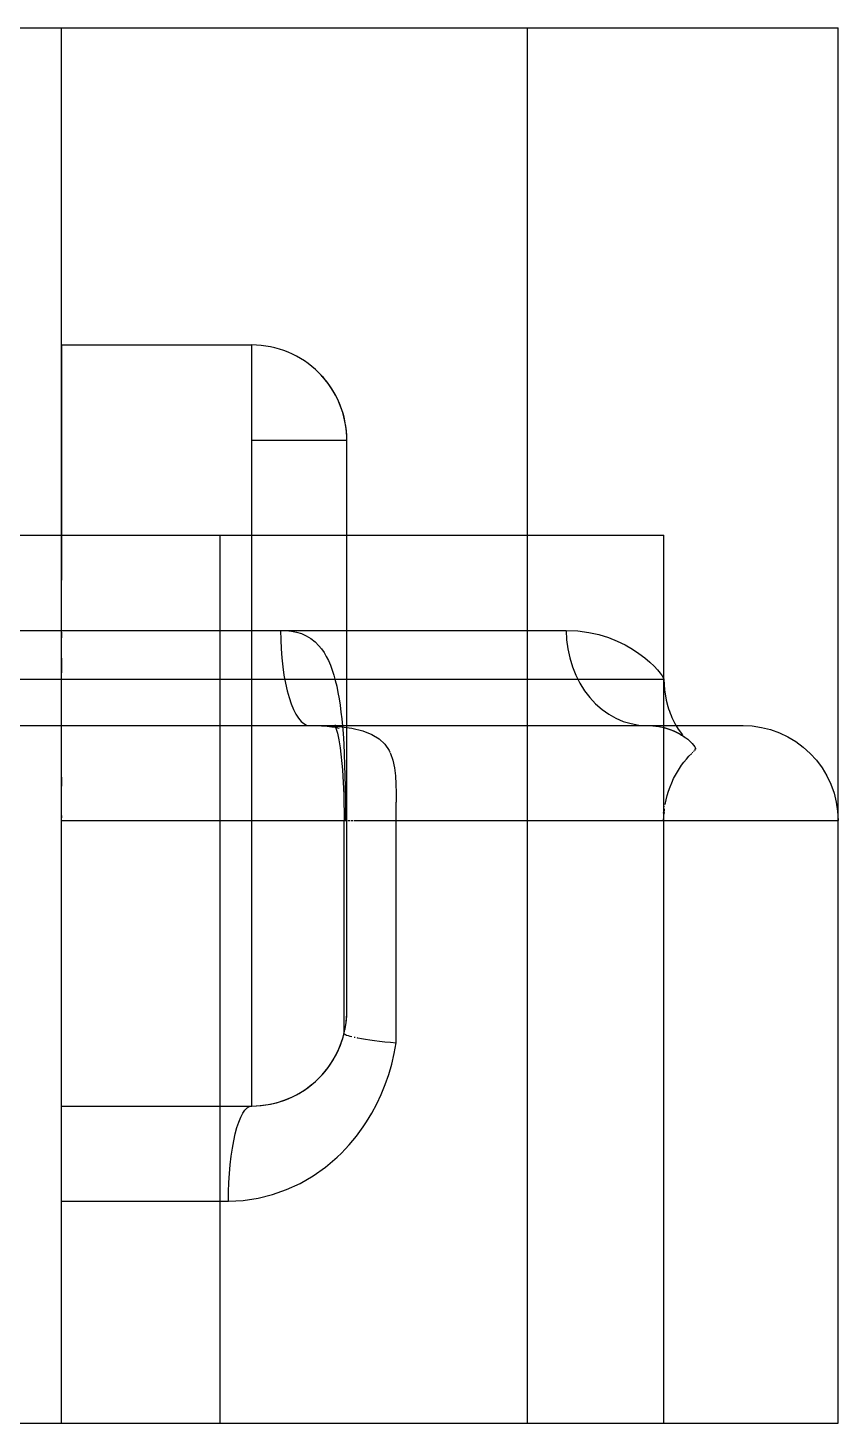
# Model space of a CAD drawing. Header units: millimetres. Extents: x 2 to 310, y 2 to 154.
# Drawn here: x 284.74 to 310.3, y 2 to 46 of the extents above; entities that cross this region are included whole.
import ezdxf

# ---------------------------------------------------------------- set-up
doc = ezdxf.new("R2010")
doc.units = ezdxf.units.MM
doc.layers.add('可见轮廓', color=7, linetype='Continuous')
doc.layers.add('隐藏线', color=5, linetype='Continuous')

msp = doc.modelspace()

# ---------------------------------------------------------------- linework, layer by layer
at = {"layer": '可见轮廓'}
for p, q in [((259.299, 46), (310.299, 46)), ((269.099, 46), (300.499, 46)), ((283.799, 46), (285.799, 46)), ((284.674, 46), (284.799, 46)), ((284.799, 46), (284.924, 46)), ((284.924, 46), (285.049, 46)), ((285.049, 46), (285.174, 46)), ((285.174, 46), (285.299, 46)), ((285.299, 46), (285.424, 46)), ((285.424, 46), (285.549, 46)), ((285.549, 46), (285.674, 46)), ((285.674, 46), (285.799, 46)), ((285.799, 36), (285.799, 46)), ((285.799, 46), (290.623, 46)), ((285.799, 2), (285.799, 46)), ((290.623, 46), (295.231, 46)), ((295.231, 46), (299.465, 46)), ((299.465, 46), (303.181, 46)), ((300.499, 2), (300.499, 46)), ((303.181, 46), (306.184, 46)), ((306.184, 46), (308.417, 46)), ((308.417, 46), (309.805, 46)), ((309.805, 46), (310.299, 46)), ((310.299, 46), (310.299, 46)), ((310.299, 2), (310.299, 46)), ((285.799, 36), (288.799, 36)), ((285.799, 36), (285.799, 35.755)), ((285.799, 33), (285.799, 36)), ((285.799, 12), (285.799, 36)), ((285.799, 35.755), (285.799, 35.069)), ((288.799, 36), (291.799, 36)), ((291.799, 35.755), (291.799, 36)), ((291.799, 35.069), (291.799, 35.755)), ((285.799, 35.069), (285.799, 33.966)), ((291.799, 33.966), (291.799, 35.069)), ((285.799, 33.966), (285.799, 32.485)), ((291.799, 32.485), (291.799, 33.966)), ((294.799, 32.966), (294.799, 32.985)), ((294.799, 32.94), (294.799, 32.966)), ((294.799, 32.865), (294.799, 32.906)), ((294.799, 32.817), (294.799, 32.865)), ((294.799, 32.762), (294.799, 32.817)), ((294.799, 32.289), (294.799, 32.762)), ((285.799, 32.485), (285.799, 30.659)), ((291.799, 30.659), (291.799, 32.485)), ((294.799, 31.589), (294.799, 32.289)), ((294.799, 30.681), (294.799, 31.589)), ((285.799, 30.659), (285.799, 28.585)), ((291.799, 28.585), (291.799, 30.659)), ((294.799, 29.589), (294.799, 30.681)), ((264.799, 30), (304.799, 30)), ((278.799, 30), (290.799, 30)), ((290.799, 2), (290.799, 30)), ((304.799, 2), (304.799, 30)), ((294.799, 28.331), (294.799, 29.589)), ((285.799, 26.339), (285.799, 28.585)), ((291.799, 26.339), (291.799, 28.585)), ((294.799, 26.956), (294.799, 28.331)), ((267.877, 27), (301.722, 27)), ((285.799, 24), (285.799, 27)), ((294.799, 25.499), (294.799, 26.956)), ((285.799, 24), (285.799, 26.339)), ((291.799, 24), (291.799, 26.339)), ((264.799, 25.456), (304.799, 25.456)), ((294.799, 24), (294.799, 25.499)), ((264.799, 24), (304.799, 24)), ((265.338, 24), (304.26, 24)), ((278.799, 24), (290.799, 24)), ((285.799, 23.356), (285.799, 24)), ((285.799, 24), (291.799, 24)), ((285.799, 2), (285.799, 24)), ((290.799, 2), (290.799, 24)), ((291.799, 21.661), (291.799, 24)), ((294.799, 22.501), (294.799, 24)), ((300.499, 2), (300.499, 24)), ((304.799, 2), (304.799, 24)), ((285.799, 22.713), (285.799, 23.356)), ((305.792, 23.228), (305.795, 23.282)), ((285.799, 22.075), (285.799, 22.713)), ((294.799, 21.044), (294.799, 22.501)), ((285.799, 21.441), (285.799, 22.075)), ((291.799, 19.415), (291.799, 21.661)), ((285.799, 20.816), (285.799, 21.441)), ((304.795, 21.231), (304.797, 21.288)), ((304.797, 21.288), (304.798, 21.346)), ((304.798, 21.346), (304.799, 21.404)), ((304.799, 21.115), (304.802, 21.144)), ((304.802, 21.144), (304.805, 21.173)), ((304.808, 21.202), (304.81, 21.231)), ((285.799, 2), (285.799, 21)), ((285.799, 20.199), (285.799, 20.816)), ((294.799, 19.669), (294.799, 21.044)), ((294.799, 21), (294.821, 21)), ((294.844, 21), (294.87, 21)), ((294.87, 21), (294.898, 21)), ((294.928, 21), (294.961, 21)), ((294.961, 21), (294.996, 21)), ((295.033, 21), (295.148, 21)), ((295.148, 21), (295.28, 21)), ((295.28, 21), (295.426, 21)), ((295.426, 21), (295.587, 21)), ((295.587, 21), (295.762, 21)), ((295.762, 21), (295.949, 21)), ((295.949, 21), (296.147, 21)), ((296.147, 21), (296.354, 21)), ((296.354, 17.494), (296.354, 21)), ((296.354, 21), (297.349, 21)), ((297.349, 21), (298.319, 21)), ((298.319, 21), (299.263, 21)), ((299.263, 21), (300.18, 21)), ((300.18, 21), (301.065, 21)), ((301.065, 21), (301.918, 21)), ((301.918, 21), (302.738, 21)), ((302.738, 21), (303.524, 21)), ((303.524, 21), (303.912, 21)), ((303.912, 21), (304.291, 21)), ((304.291, 21), (304.659, 21)), ((304.659, 21), (305.018, 21)), ((304.784, 21), (304.788, 21.029)), ((304.788, 21.029), (304.792, 21.058)), ((305.018, 21), (305.365, 21)), ((305.365, 21), (305.702, 21)), ((305.702, 21), (306.029, 21)), ((306.029, 21), (306.345, 21)), ((306.345, 21), (307.249, 21)), ((307.249, 21), (308.044, 21)), ((308.044, 21), (308.726, 21)), ((308.726, 21), (309.291, 21)), ((309.291, 21), (309.726, 21)), ((309.726, 21), (310.041, 21)), ((310.041, 21), (310.232, 21)), ((310.232, 21), (310.299, 21)), ((310.299, 11.5), (310.299, 21)), ((310.299, 2), (310.299, 21)), ((285.799, 19.593), (285.799, 20.199)), ((285.799, 19), (285.799, 19.593)), ((291.799, 17.341), (291.799, 19.415)), ((294.799, 18.411), (294.799, 19.669)), ((285.799, 17.504), (285.799, 19)), ((294.799, 17.319), (294.799, 18.411)), ((285.799, 16.139), (285.799, 17.504)), ((291.799, 15.515), (291.799, 17.341)), ((294.799, 16.411), (294.799, 17.319)), ((296.354, 13.989), (296.354, 17.494)), ((294.799, 15.711), (294.799, 16.411)), ((285.799, 14.93), (285.799, 16.139)), ((291.799, 14.034), (291.799, 15.515)), ((294.799, 15.238), (294.799, 15.711)), ((294.799, 15.183), (294.799, 15.238)), ((294.799, 15.135), (294.799, 15.183)), ((294.799, 15.06), (294.799, 15.094)), ((294.799, 15.034), (294.799, 15.06)), ((294.799, 15), (294.799, 15.004)), ((285.799, 13.9), (285.799, 14.93)), ((294.718, 14.275), (294.734, 14.263)), ((294.734, 14.263), (294.759, 14.25)), ((294.759, 14.25), (294.794, 14.236)), ((294.794, 14.236), (294.839, 14.222)), ((294.839, 14.222), (294.894, 14.207)), ((294.894, 14.207), (294.959, 14.191)), ((295.033, 14.175), (295.046, 14.172)), ((295.046, 14.172), (295.06, 14.169)), ((295.119, 14.158), (295.134, 14.155)), ((295.134, 14.155), (295.149, 14.152)), ((295.149, 14.152), (295.263, 14.132)), ((295.263, 14.132), (295.389, 14.111)), ((295.389, 14.111), (295.526, 14.091)), ((295.526, 14.091), (295.674, 14.07)), ((285.799, 13.089), (285.799, 13.9)), ((291.799, 12.931), (291.799, 14.034)), ((295.674, 14.07), (295.831, 14.049)), ((295.831, 14.049), (295.997, 14.029)), ((295.997, 14.029), (296.172, 14.009)), ((296.172, 14.009), (296.354, 13.989)), ((296.215, 13.319), (296.293, 13.651)), ((296.293, 13.651), (296.354, 13.989)), ((296.121, 12.993), (296.215, 13.319)), ((285.799, 12.494), (285.799, 13.089)), ((291.799, 12.245), (291.799, 12.931)), ((296.01, 12.676), (296.121, 12.993)), ((285.799, 12.129), (285.799, 12.494)), ((295.744, 12.067), (295.884, 12.367)), ((295.884, 12.367), (296.01, 12.676)), ((285.799, 12), (285.799, 12.129)), ((285.799, 11.984), (285.799, 12)), ((285.799, 12), (288.799, 12)), ((285.799, 2), (285.799, 12)), ((285.799, 11.939), (285.799, 11.984)), ((285.799, 11.867), (285.799, 11.939)), ((288.799, 12), (291.799, 12)), ((291.585, 11.871), (291.655, 11.942)), ((291.655, 11.942), (291.727, 11.986)), ((291.727, 11.986), (291.799, 12)), ((291.799, 12), (291.799, 12.245)), ((295.589, 11.778), (295.744, 12.067)), ((285.799, 11.772), (285.799, 11.867)), ((285.799, 11.647), (285.799, 11.772)), ((285.799, 11.492), (285.799, 11.647)), ((285.799, 11.313), (285.799, 11.492)), ((291.332, 11.319), (291.39, 11.494)), ((291.39, 11.494), (291.452, 11.646)), ((291.452, 11.646), (291.517, 11.772)), ((291.517, 11.772), (291.585, 11.871)), ((295.421, 11.5), (295.589, 11.778)), ((310.299, 2), (310.299, 11.5)), ((285.799, 11.121), (285.799, 11.313)), ((285.799, 10.907), (285.799, 11.121)), ((291.23, 10.903), (291.278, 11.121)), ((291.278, 11.121), (291.332, 11.319)), ((285.799, 10.665), (285.799, 10.907)), ((285.799, 10.408), (285.799, 10.665)), ((291.149, 10.414), (291.187, 10.667)), ((291.187, 10.667), (291.23, 10.903)), ((285.799, 10.148), (285.799, 10.408)), ((285.799, 9.877), (285.799, 10.148)), ((291.094, 9.871), (291.118, 10.148)), ((291.118, 10.148), (291.149, 10.414)), ((285.799, 9.585), (285.799, 9.877)), ((291.077, 9.585), (291.094, 9.871)), ((285.799, 9.288), (285.799, 9.585)), ((285.799, 9), (285.799, 9.288)), ((291.062, 9), (291.066, 9.294)), ((291.066, 9.294), (291.077, 9.585)), ((285.799, 2), (285.799, 9)), ((285.799, 9), (286.125, 9)), ((286.125, 9), (286.451, 9)), ((286.451, 9), (286.777, 9)), ((286.777, 9), (287.102, 9)), ((287.102, 9), (287.427, 9)), ((287.427, 9), (287.751, 9)), ((287.751, 9), (288.075, 9)), ((288.075, 9), (288.399, 9)), ((288.399, 9), (288.734, 9)), ((288.734, 9), (289.07, 9)), ((289.07, 9), (289.404, 9)), ((289.404, 9), (289.737, 9)), ((289.737, 9), (290.07, 9)), ((290.07, 9), (290.402, 9)), ((290.402, 9), (290.733, 9)), ((290.733, 9), (291.062, 9)), ((259.299, 2), (310.299, 2)), ((264.815, 2), (304.784, 2)), ((269.099, 2), (300.499, 2)), ((278.799, 2), (290.799, 2)), ((283.799, 2), (285.799, 2)), ((284.674, 2), (284.799, 2)), ((284.799, 2), (284.924, 2)), ((284.924, 2), (285.049, 2)), ((285.049, 2), (285.174, 2)), ((285.174, 2), (285.299, 2)), ((285.299, 2), (285.424, 2)), ((285.424, 2), (285.549, 2)), ((285.549, 2), (285.674, 2)), ((285.674, 2), (285.799, 2)), ((285.799, 2), (288.291, 2)), ((285.799, 2), (290.623, 2)), ((285.799, 2), (310.28, 2)), ((288.291, 2), (290.749, 2)), ((290.623, 2), (295.231, 2)), ((290.749, 2), (293.151, 2)), ((293.151, 2), (295.474, 2)), ((295.231, 2), (299.465, 2)), ((295.474, 2), (297.689, 2)), ((297.689, 2), (299.781, 2)), ((299.465, 2), (303.181, 2)), ((299.781, 2), (301.732, 2)), ((301.732, 2), (303.524, 2)), ((303.181, 2), (306.184, 2)), ((303.524, 2), (305.05, 2)), ((305.05, 2), (306.402, 2)), ((306.184, 2), (308.417, 2)), ((306.402, 2), (307.57, 2)), ((307.57, 2), (308.545, 2)), ((308.417, 2), (309.805, 2)), ((308.545, 2), (309.301, 2)), ((309.301, 2), (309.848, 2)), ((309.805, 2), (310.299, 2)), ((309.848, 2), (310.182, 2)), ((310.182, 2), (310.299, 2)), ((310.299, 2), (310.299, 2))]:
    msp.add_line(p, q, dxfattribs=at)
for centre, start, end in [((291.799, 33), 45, 90), ((291.799, 33), 45, 90), ((291.799, 33), 0, 45), ((291.799, 33), 0, 45), ((291.799, 15), -45, 0), ((291.799, 15), -90, -45)]:
    msp.add_arc(centre, 3, start, end, dxfattribs=at)
at = {"layer": '隐藏线'}
for p, q in [((279.831, 46), (284.799, 46)), ((284.799, 46), (289.768, 46)), ((285.799, 24), (285.799, 46)), ((285.799, 46), (288.711, 46)), ((288.711, 46), (291.482, 46)), ((289.768, 46), (294.54, 46)), ((291.482, 46), (294.021, 46)), ((294.021, 46), (296.246, 46)), ((294.54, 46), (298.946, 46)), ((296.246, 46), (298.041, 46)), ((298.041, 46), (299.374, 46)), ((298.946, 46), (302.827, 46)), ((299.374, 46), (300.203, 46)), ((300.203, 46), (300.499, 46)), ((300.499, 46), (300.499, 46)), ((300.499, 2), (300.499, 46)), ((302.827, 46), (305.974, 46)), ((305.974, 46), (308.318, 46)), ((308.318, 46), (309.778, 46)), ((309.778, 46), (310.299, 46)), ((285.799, 35.985), (285.799, 36)), ((285.799, 24), (285.799, 36)), ((285.799, 35.941), (285.799, 35.985)), ((285.799, 35.87), (285.799, 35.941)), ((285.799, 35.772), (285.799, 35.87)), ((285.799, 35.645), (285.799, 35.772)), ((285.799, 35.493), (285.799, 35.645)), ((291.799, 35.985), (291.799, 36)), ((291.799, 35.941), (291.799, 35.985)), ((291.799, 35.87), (291.799, 35.941)), ((291.799, 35.772), (291.799, 35.87)), ((291.799, 35.645), (291.799, 35.772)), ((291.799, 35.493), (291.799, 35.645)), ((285.799, 35.318), (285.799, 35.493)), ((285.799, 35.121), (285.799, 35.318)), ((291.799, 35.318), (291.799, 35.493)), ((291.799, 35.121), (291.799, 35.318)), ((285.799, 34.903), (285.799, 35.121)), ((285.799, 34.666), (285.799, 34.903)), ((291.799, 35.085), (291.799, 35.121)), ((291.799, 35.048), (291.799, 35.085)), ((291.799, 34.973), (291.799, 35.011)), ((291.799, 34.934), (291.799, 34.973)), ((291.799, 34.855), (291.799, 34.895)), ((291.799, 34.815), (291.799, 34.855)), ((291.799, 34.615), (291.799, 34.815)), ((285.799, 34.414), (285.799, 34.666)), ((285.799, 34.148), (285.799, 34.414)), ((291.799, 34.404), (291.799, 34.615)), ((291.799, 34.185), (291.799, 34.404)), ((285.799, 33.871), (285.799, 34.148)), ((291.799, 33.957), (291.799, 34.185)), ((291.799, 33.723), (291.799, 33.957)), ((285.799, 33.585), (285.799, 33.871)), ((285.799, 33.294), (285.799, 33.585)), ((291.799, 33.485), (291.799, 33.723)), ((291.799, 33.243), (291.799, 33.485)), ((285.799, 33), (285.799, 33.294)), ((285.799, 30), (285.799, 33)), ((291.799, 33), (291.799, 33.243)), ((291.799, 33), (292.093, 33)), ((292.093, 33), (292.384, 33)), ((292.384, 33), (292.67, 33)), ((292.67, 33), (292.947, 33)), ((292.947, 33), (293.213, 33)), ((293.213, 33), (293.465, 33)), ((293.465, 33), (293.702, 33)), ((293.702, 33), (293.921, 33)), ((293.921, 33), (294.118, 33)), ((294.118, 33), (294.293, 33)), ((294.293, 33), (294.444, 33)), ((294.444, 33), (294.571, 33)), ((294.571, 33), (294.669, 33)), ((294.669, 33), (294.74, 33)), ((294.74, 33), (294.784, 33)), ((294.784, 33), (294.799, 33)), ((294.799, 24), (294.799, 33)), ((280.902, 30), (284.799, 30)), ((283.63, 30), (284.799, 30)), ((284.799, 30), (288.697, 30)), ((284.799, 30), (285.969, 30)), ((285.799, 27), (285.799, 30)), ((285.969, 30), (287.092, 30)), ((287.092, 30), (288.129, 30)), ((288.129, 30), (289.042, 30)), ((288.697, 30), (292.441, 30)), ((289.042, 30), (289.782, 30)), ((289.782, 30), (290.334, 30)), ((290.334, 30), (290.677, 30)), ((290.677, 30), (290.799, 30)), ((290.799, 16), (290.799, 30)), ((292.441, 30), (295.897, 30)), ((295.897, 30), (298.941, 30)), ((298.941, 30), (301.409, 30)), ((301.409, 30), (303.248, 30)), ((303.248, 30), (304.392, 30)), ((304.392, 30), (304.799, 30)), ((304.799, 27.728), (304.799, 30)), ((304.799, 25.731), (304.799, 30)), ((304.799, 25.731), (304.799, 27.728)), ((285.799, 26.706), (285.799, 27)), ((285.799, 26.939), (285.799, 27)), ((285.799, 26.989), (285.799, 27)), ((285.799, 27), (294.799, 27)), ((285.799, 26.939), (285.799, 26.767)), ((285.799, 26.843), (285.799, 26.911)), ((285.799, 26.755), (285.799, 26.843)), ((292.708, 27), (292.713, 26.706)), ((292.708, 27), (292.881, 26.995)), ((292.881, 26.995), (293.049, 26.978)), ((293.049, 26.978), (293.212, 26.947)), ((293.212, 26.947), (293.369, 26.899)), ((293.369, 26.899), (293.52, 26.833)), ((294.799, 26.986), (294.799, 27)), ((294.799, 26.946), (294.799, 26.986)), ((294.799, 26.879), (294.799, 26.946)), ((294.799, 26.788), (294.799, 26.879)), ((301.722, 27), (302.088, 26.984)), ((301.722, 27), (301.734, 26.706)), ((302.088, 26.984), (302.432, 26.938)), ((302.432, 26.938), (302.753, 26.867)), ((302.753, 26.867), (303.052, 26.774)), ((285.799, 26.492), (285.799, 26.767)), ((285.799, 26.649), (285.799, 26.755)), ((285.799, 26.415), (285.799, 26.706)), ((285.799, 26.526), (285.799, 26.649)), ((285.799, 26.387), (285.799, 26.526)), ((285.799, 26.121), (285.799, 26.492)), ((285.799, 26.129), (285.799, 26.415)), ((292.713, 26.706), (292.726, 26.415)), ((292.726, 26.415), (292.748, 26.129)), ((293.52, 26.833), (293.662, 26.748)), ((293.662, 26.748), (293.796, 26.642)), ((293.796, 26.642), (293.921, 26.515)), ((293.921, 26.515), (294.002, 26.413)), ((294.002, 26.413), (294.079, 26.301)), ((294.799, 26.671), (294.799, 26.788)), ((294.799, 26.492), (294.799, 26.767)), ((294.799, 26.53), (294.799, 26.671)), ((294.799, 26.367), (294.799, 26.53)), ((294.799, 26.121), (294.799, 26.492)), ((301.734, 26.706), (301.771, 26.415)), ((301.771, 26.415), (301.831, 26.129)), ((303.052, 26.774), (303.327, 26.664)), ((303.327, 26.664), (303.58, 26.541)), ((303.58, 26.541), (303.809, 26.409)), ((303.809, 26.409), (304.015, 26.272)), ((285.799, 26.162), (285.799, 26.387)), ((285.799, 25.909), (285.799, 26.162)), ((285.799, 25.852), (285.799, 26.129)), ((285.799, 26.121), (285.799, 25.665)), ((292.748, 26.129), (292.778, 25.852)), ((294.079, 26.301), (294.15, 26.178)), ((294.15, 26.178), (294.217, 26.045)), ((294.217, 26.045), (294.279, 25.902)), ((294.799, 26.183), (294.799, 26.367)), ((294.799, 25.962), (294.799, 26.183)), ((294.799, 25.665), (294.799, 26.121)), ((294.799, 25.721), (294.799, 25.962)), ((301.831, 26.129), (301.915, 25.852)), ((304.015, 26.272), (304.197, 26.134)), ((304.197, 26.134), (304.356, 25.999)), ((304.356, 25.999), (304.491, 25.872)), ((285.799, 25.586), (285.799, 25.852)), ((285.799, 25.146), (285.799, 25.665)), ((285.799, 25.334), (285.799, 25.586)), ((292.778, 25.852), (292.816, 25.586)), ((292.816, 25.586), (292.862, 25.333)), ((294.279, 25.902), (294.336, 25.75)), ((294.336, 25.75), (294.388, 25.589)), ((294.388, 25.589), (294.435, 25.42)), ((294.799, 25.462), (294.799, 25.721)), ((294.799, 25.146), (294.799, 25.665)), ((301.915, 25.852), (302.021, 25.586)), ((302.021, 25.586), (302.15, 25.333)), ((304.491, 25.872), (304.601, 25.754)), ((304.601, 25.754), (304.688, 25.651)), ((304.688, 25.651), (304.749, 25.564)), ((304.749, 25.564), (304.787, 25.498)), ((304.799, 25.456), (304.799, 25.731)), ((304.799, 21.461), (304.799, 25.731)), ((285.799, 25.097), (285.799, 25.334)), ((285.799, 25.014), (285.799, 25.332)), ((285.799, 24.585), (285.799, 25.146)), ((285.799, 24.879), (285.799, 25.097)), ((292.862, 25.333), (292.915, 25.097)), ((292.915, 25.097), (292.975, 24.879)), ((294.435, 25.42), (294.479, 25.236)), ((294.479, 25.236), (294.519, 25.045)), ((294.799, 25.189), (294.799, 25.462)), ((294.799, 24.902), (294.799, 25.189)), ((294.799, 24.585), (294.799, 25.146)), ((302.15, 25.333), (302.298, 25.097)), ((302.298, 25.097), (302.465, 24.879)), ((304.787, 25.498), (304.799, 25.456)), ((304.799, 25.327), (304.799, 25.456)), ((304.799, 25.456), (304.818, 25.122)), ((304.799, 25.195), (304.799, 25.327)), ((304.799, 25.058), (304.799, 25.195)), ((304.818, 25.122), (304.873, 24.8)), ((285.799, 24.684), (285.799, 25.014)), ((285.799, 24.682), (285.799, 24.879)), ((285.799, 24.344), (285.799, 24.684)), ((285.799, 24.507), (285.799, 24.682)), ((292.975, 24.879), (293.041, 24.681)), ((293.041, 24.681), (293.113, 24.506)), ((294.519, 25.045), (294.555, 24.845)), ((294.555, 24.845), (294.587, 24.639)), ((294.799, 24.607), (294.799, 24.902)), ((302.465, 24.879), (302.65, 24.681)), ((302.65, 24.681), (302.85, 24.506)), ((304.799, 24.917), (304.799, 25.058)), ((304.799, 24.772), (304.799, 24.917)), ((304.799, 24.624), (304.799, 24.772)), ((304.873, 24.8), (304.926, 24.601)), ((285.799, 24), (285.799, 24.585)), ((285.799, 24.355), (285.799, 24.507)), ((285.799, 24.228), (285.799, 24.355)), ((285.799, 24), (285.799, 24.344)), ((285.799, 24.13), (285.799, 24.228)), ((293.113, 24.506), (293.189, 24.354)), ((293.189, 24.354), (293.27, 24.228)), ((293.27, 24.228), (293.354, 24.129)), ((294.587, 24.639), (294.615, 24.425)), ((294.615, 24.425), (294.639, 24.205)), ((294.639, 24.205), (294.661, 23.979)), ((294.799, 24.305), (294.799, 24.607)), ((294.799, 24), (294.799, 24.585)), ((294.799, 24), (294.799, 24.305)), ((302.85, 24.506), (303.064, 24.354)), ((303.064, 24.354), (303.289, 24.228)), ((303.289, 24.228), (303.523, 24.129)), ((304.799, 24.472), (304.799, 24.624)), ((304.799, 24.316), (304.799, 24.472)), ((304.799, 24.236), (304.799, 24.316)), ((304.799, 24.154), (304.799, 24.236)), ((304.926, 24.601), (304.95, 24.526)), ((304.95, 24.526), (304.975, 24.454)), ((304.975, 24.454), (305.001, 24.385)), ((305.001, 24.385), (305.027, 24.319)), ((305.027, 24.319), (305.055, 24.256)), ((305.055, 24.256), (305.076, 24.209)), ((305.076, 24.209), (305.106, 24.147)), ((280.902, 24), (284.799, 24)), ((281.74, 24), (284.799, 24)), ((281.908, 24), (284.799, 24)), ((283.63, 24), (284.799, 24)), ((284.799, 24), (287.69, 24)), ((284.799, 24), (287.859, 24)), ((284.799, 24), (285.969, 24)), ((284.799, 24), (288.697, 24)), ((285.799, 24.059), (285.799, 24.13)), ((285.799, 24.015), (285.799, 24.059)), ((285.799, 24), (285.799, 24.015)), ((285.799, 24), (288.799, 24)), ((285.799, 24), (288.712, 24)), ((285.799, 19), (285.799, 24)), ((285.799, 23.656), (285.799, 24)), ((285.799, 23.415), (285.799, 24)), ((285.799, 2), (285.799, 24)), ((285.799, 12), (285.799, 24)), ((285.969, 24), (287.092, 24)), ((287.092, 24), (288.129, 24)), ((287.69, 24), (290.534, 24)), ((287.859, 24), (290.798, 24)), ((288.129, 24), (289.042, 24)), ((288.697, 24), (292.441, 24)), ((288.712, 24), (291.484, 24)), ((288.799, 24), (291.799, 24)), ((289.042, 24), (289.782, 24)), ((289.782, 24), (290.334, 24)), ((290.334, 24), (290.677, 24)), ((290.534, 24), (293.289, 24)), ((290.677, 24), (290.799, 24)), ((290.798, 24), (293.511, 24)), ((290.799, 13), (290.799, 24)), ((291.484, 24), (294.024, 24)), ((291.799, 24), (291.915, 24)), ((291.915, 24), (292.03, 24)), ((292.03, 24), (292.145, 24)), ((292.145, 24), (292.261, 24)), ((292.261, 24), (292.376, 24)), ((292.376, 24), (292.491, 24)), ((292.441, 24), (295.897, 24)), ((292.491, 24), (292.605, 24)), ((292.605, 24), (292.719, 24)), ((292.719, 24), (292.833, 24)), ((292.833, 24), (292.947, 24)), ((292.947, 24), (293.06, 24)), ((293.06, 24), (293.173, 24)), ((293.173, 24), (293.285, 24)), ((293.285, 24), (293.396, 24)), ((293.289, 24), (295.913, 24)), ((293.354, 24.129), (293.44, 24.058)), ((293.396, 24), (293.507, 24)), ((293.44, 24.058), (293.529, 24.014)), ((293.511, 24), (295.901, 24)), ((293.529, 24.014), (293.618, 24)), ((293.618, 24), (294.111, 23.992)), ((293.618, 24), (295.151, 24)), ((293.618, 24), (293.817, 23.998)), ((293.817, 23.998), (294.005, 23.991)), ((294.005, 23.991), (294.178, 23.978)), ((294.024, 24), (296.249, 24)), ((294.111, 23.992), (294.559, 23.965)), ((294.178, 23.978), (294.327, 23.961)), ((294.327, 23.961), (294.432, 23.943)), ((294.422, 24.021), (294.444, 23.997)), ((294.429, 23.994), (294.457, 23.919)), ((294.432, 23.943), (294.508, 23.926)), ((294.444, 23.997), (294.473, 23.969)), ((294.457, 23.919), (294.504, 23.761)), ((294.473, 23.969), (294.502, 23.946)), ((294.504, 23.761), (294.552, 23.545)), ((294.508, 23.926), (294.55, 23.913)), ((294.525, 23.93), (294.544, 23.918)), ((294.55, 23.913), (294.562, 23.909)), ((294.559, 23.965), (294.957, 23.913)), ((294.661, 23.979), (294.679, 23.747)), ((294.799, 23.747), (294.799, 24)), ((294.799, 23.415), (294.799, 24)), ((294.957, 23.913), (295.301, 23.832)), ((295.151, 24), (296.627, 24)), ((295.301, 23.832), (295.588, 23.721)), ((295.897, 24), (298.941, 24)), ((295.901, 24), (297.838, 24)), ((295.913, 24), (298.351, 24)), ((296.249, 24), (298.044, 24)), ((296.627, 24), (298.037, 24)), ((297.838, 24), (299.281, 24)), ((298.037, 24), (299.373, 24)), ((298.351, 24), (300.576, 24)), ((298.941, 24), (301.409, 24)), ((299.281, 24), (300.179, 24)), ((299.373, 24), (300.621, 24)), ((299.377, 24), (300.205, 24)), ((300.179, 24), (300.499, 24)), ((300.499, 2), (300.499, 24)), ((300.576, 24), (302.555, 24)), ((300.621, 24), (301.78, 24)), ((301.409, 24), (303.248, 24)), ((301.78, 24), (302.845, 24)), ((302.555, 24), (304.26, 24)), ((302.845, 24), (303.81, 24)), ((303.248, 24), (304.392, 24)), ((303.523, 24.129), (303.765, 24.058)), ((303.765, 24.058), (304.011, 24.014)), ((303.81, 24), (304.608, 24)), ((304.011, 24.014), (304.26, 24)), ((304.26, 24), (304.534, 24)), ((304.392, 24), (304.799, 24)), ((304.457, 23.992), (304.642, 23.969)), ((304.534, 24), (306.249, 24)), ((304.608, 24), (305.309, 24)), ((304.642, 23.969), (304.812, 23.933)), ((304.791, 23.938), (304.93, 23.898)), ((304.799, 24.071), (304.799, 24.154)), ((304.799, 23.988), (304.799, 24.071)), ((304.799, 13), (304.799, 24)), ((304.799, 23.904), (304.799, 23.988)), ((304.799, 23.819), (304.799, 23.904)), ((304.799, 23.734), (304.799, 23.819)), ((304.812, 23.933), (304.97, 23.887)), ((304.93, 23.898), (305.055, 23.853)), ((304.97, 23.887), (305.114, 23.832)), ((305.055, 23.853), (305.166, 23.803)), ((305.106, 24.147), (305.149, 24.065)), ((305.114, 23.832), (305.245, 23.771)), ((305.149, 24.065), (305.19, 23.993)), ((305.166, 23.803), (305.25, 23.76)), ((305.19, 23.993), (305.255, 23.888)), ((305.245, 23.771), (305.362, 23.704)), ((305.25, 23.76), (305.323, 23.718)), ((305.255, 23.888), (305.39, 23.702)), ((305.309, 24), (305.911, 24)), ((305.911, 24), (306.409, 24)), ((306.249, 24), (307.282, 24)), ((306.409, 24), (306.794, 24)), ((306.794, 24), (307.071, 24)), ((307.071, 24), (307.24, 24)), ((307.24, 24), (307.299, 24)), ((307.282, 24), (307.286, 24)), ((307.299, 24), (307.593, 23.986)), ((307.593, 23.986), (307.885, 23.942)), ((307.885, 23.942), (308.17, 23.871)), ((308.17, 23.871), (308.447, 23.772)), ((308.447, 23.772), (308.713, 23.646)), ((285.799, 23.316), (285.799, 23.656)), ((285.799, 22.854), (285.799, 23.415)), ((294.552, 23.545), (294.594, 23.291)), ((294.679, 23.747), (294.7, 23.426)), ((294.7, 23.426), (294.717, 23.096)), ((294.799, 15), (294.799, 23.747)), ((294.799, 23.393), (294.799, 23.695)), ((294.799, 22.854), (294.799, 23.415)), ((294.799, 23.098), (294.799, 23.393)), ((295.588, 23.721), (295.82, 23.579)), ((295.82, 23.579), (296, 23.408)), ((296, 23.408), (296.133, 23.21)), ((304.799, 23.648), (304.799, 23.734)), ((304.799, 23.389), (304.799, 23.648)), ((304.799, 23.125), (304.799, 23.389)), ((305.323, 23.718), (305.356, 23.697)), ((305.362, 23.704), (305.465, 23.636)), ((305.385, 23.677), (305.411, 23.659)), ((305.411, 23.659), (305.433, 23.643)), ((305.433, 23.643), (305.451, 23.629)), ((305.456, 23.628), (305.474, 23.609)), ((305.465, 23.636), (305.555, 23.567)), ((305.555, 23.567), (305.631, 23.5)), ((305.631, 23.5), (305.693, 23.436)), ((305.693, 23.436), (305.741, 23.377)), ((305.741, 23.377), (305.775, 23.325)), ((305.775, 23.325), (305.795, 23.282)), ((308.713, 23.646), (308.966, 23.494)), ((308.966, 23.494), (309.202, 23.319)), ((285.799, 22.986), (285.799, 23.316)), ((285.799, 22.668), (285.799, 22.986)), ((294.594, 23.291), (294.665, 22.599)), ((294.717, 23.096), (294.73, 22.759)), ((294.799, 22.811), (294.799, 23.098)), ((296.139, 23.199), (296.145, 23.188)), ((296.145, 23.188), (296.15, 23.177)), ((296.156, 23.166), (296.161, 23.155)), ((296.161, 23.155), (296.166, 23.144)), ((296.171, 23.133), (296.176, 23.121)), ((296.176, 23.121), (296.253, 22.903)), ((296.253, 22.903), (296.303, 22.666)), ((304.799, 22.856), (304.799, 23.125)), ((305.435, 22.845), (305.513, 22.94)), ((305.513, 22.94), (305.594, 23.032)), ((305.594, 23.032), (305.68, 23.121)), ((305.693, 23.135), (305.707, 23.149)), ((305.707, 23.149), (305.721, 23.162)), ((305.735, 23.175), (305.749, 23.189)), ((305.749, 23.189), (305.763, 23.202)), ((305.777, 23.215), (305.792, 23.228)), ((305.795, 23.282), (305.801, 23.249)), ((309.202, 23.319), (309.421, 23.121)), ((309.421, 23.121), (309.618, 22.903)), ((309.618, 22.903), (309.794, 22.667)), ((285.799, 22.335), (285.799, 22.854)), ((285.799, 22.369), (285.799, 22.668)), ((294.665, 22.599), (294.703, 21.814)), ((294.73, 22.759), (294.74, 22.415)), ((294.799, 22.335), (294.799, 22.854)), ((294.799, 22.538), (294.799, 22.811)), ((294.799, 22.279), (294.799, 22.538)), ((296.303, 22.666), (296.333, 22.414)), ((304.799, 22.583), (304.799, 22.856)), ((304.799, 22.306), (304.799, 22.583)), ((305.166, 22.433), (305.227, 22.54)), ((305.227, 22.54), (305.292, 22.644)), ((305.292, 22.644), (305.362, 22.746)), ((305.362, 22.746), (305.435, 22.845)), ((309.794, 22.667), (309.945, 22.414)), ((285.799, 22.369), (285.799, 22.091)), ((285.799, 21.879), (285.799, 22.335)), ((285.799, 21.838), (285.799, 22.091)), ((294.74, 22.415), (294.748, 22.066)), ((294.748, 22.066), (294.753, 21.713)), ((294.799, 21.879), (294.799, 22.335)), ((294.799, 22.038), (294.799, 22.279)), ((294.799, 21.817), (294.799, 22.038)), ((296.333, 22.414), (296.349, 22.149)), ((296.349, 22.149), (296.355, 21.872)), ((304.799, 22.027), (304.799, 22.306)), ((304.799, 21.745), (304.799, 22.027)), ((304.949, 21.928), (304.996, 22.062)), ((304.996, 22.062), (305.05, 22.194)), ((305.05, 22.194), (305.109, 22.324)), ((305.109, 22.324), (305.166, 22.433)), ((309.945, 22.414), (310.071, 22.148)), ((310.071, 22.148), (310.17, 21.871)), ((285.799, 21.508), (285.799, 21.879)), ((285.799, 21.613), (285.799, 21.838)), ((285.799, 21.474), (285.799, 21.613)), ((294.703, 21.814), (294.714, 21)), ((294.753, 21.713), (294.755, 21.357)), ((294.799, 21.508), (294.799, 21.879)), ((294.799, 21.633), (294.799, 21.817)), ((294.799, 21.47), (294.799, 21.633)), ((296.355, 21.872), (296.356, 21.586)), ((296.355, 21.295), (296.356, 21.586)), ((304.799, 21.461), (304.799, 21.745)), ((304.846, 21.513), (304.874, 21.653)), ((304.874, 21.653), (304.908, 21.791)), ((304.908, 21.791), (304.949, 21.928)), ((310.17, 21.871), (310.242, 21.585)), ((310.242, 21.585), (310.285, 21.294)), ((285.799, 21.233), (285.799, 21.508)), ((285.799, 21.351), (285.799, 21.474)), ((285.799, 21.245), (285.799, 21.351)), ((285.799, 21.157), (285.799, 21.245)), ((285.799, 21.061), (285.799, 21.233)), ((285.799, 21.157), (285.799, 21.089)), ((294.755, 21.357), (294.756, 21)), ((294.799, 21.233), (294.799, 21.508)), ((294.799, 21.329), (294.799, 21.47)), ((294.799, 21.212), (294.799, 21.329)), ((294.799, 21.061), (294.799, 21.233)), ((294.799, 21.054), (294.799, 21.121)), ((296.354, 21), (296.355, 21.295)), ((304.795, 21.231), (304.796, 21.26)), ((304.798, 21.346), (304.799, 21.375)), ((304.799, 21.461), (304.799, 21.447)), ((304.799, 21.432), (304.799, 21.461)), ((304.799, 21.447), (304.799, 21.432)), ((304.801, 21.36), (304.802, 21.346)), ((304.801, 21.13), (304.802, 21.144)), ((304.802, 21.346), (304.803, 21.331)), ((304.802, 21.144), (304.804, 21.159)), ((304.808, 21.259), (304.809, 21.245)), ((304.809, 21.245), (304.81, 21.231)), ((304.81, 21.231), (304.825, 21.372)), ((310.285, 21.294), (310.299, 21)), ((285.799, 21.04), (285.799, 21.089)), ((285.799, 21.011), (285.799, 21.04)), ((285.799, 21), (290.299, 21)), ((290.299, 21), (294.799, 21)), ((294.713, 14.287), (294.713, 21)), ((294.799, 21), (294.799, 21.061)), ((294.799, 21), (294.799, 21.014)), ((304.788, 21.029), (304.79, 21.043)), ((304.79, 21.043), (304.792, 21.058)), ((285.799, 13), (285.799, 19)), ((290.799, 2), (290.799, 16)), ((294.799, 14.936), (294.799, 15)), ((294.756, 14.494), (294.766, 14.557)), ((294.766, 14.557), (294.775, 14.62)), ((294.775, 14.62), (294.782, 14.683)), ((294.782, 14.683), (294.788, 14.746)), ((294.788, 14.746), (294.793, 14.81)), ((294.793, 14.81), (294.796, 14.873)), ((294.796, 14.873), (294.799, 14.936)), ((294.596, 13.918), (294.657, 14.088)), ((294.665, 14.113), (294.672, 14.138)), ((294.672, 14.138), (294.68, 14.163)), ((294.694, 14.213), (294.701, 14.238)), ((294.701, 14.238), (294.707, 14.263)), ((294.707, 14.263), (294.714, 14.289)), ((294.726, 14.342), (294.73, 14.36)), ((294.74, 14.405), (294.745, 14.432)), ((294.745, 14.432), (294.751, 14.462)), ((294.751, 14.462), (294.756, 14.494)), ((294.446, 13.59), (294.526, 13.751)), ((294.526, 13.751), (294.596, 13.918)), ((294.154, 13.143), (294.26, 13.285)), ((294.26, 13.285), (294.357, 13.434)), ((294.357, 13.434), (294.446, 13.59)), ((285.799, 2), (285.799, 13)), ((290.799, 2), (290.799, 13)), ((293.771, 12.739), (293.796, 12.762)), ((293.821, 12.785), (293.847, 12.808)), ((293.847, 12.808), (293.871, 12.831)), ((293.871, 12.831), (293.896, 12.855)), ((293.896, 12.855), (293.92, 12.879)), ((293.92, 12.879), (294.041, 13.007)), ((294.041, 13.007), (294.154, 13.143)), ((304.799, 2), (304.799, 13)), ((293.063, 12.28), (293.293, 12.399)), ((293.293, 12.399), (293.512, 12.538)), ((293.512, 12.538), (293.719, 12.695)), ((293.719, 12.695), (293.745, 12.717)), ((293.745, 12.717), (293.771, 12.739)), ((285.799, 12), (286.176, 12)), ((286.176, 12), (286.552, 12)), ((286.552, 12), (286.927, 12)), ((286.927, 12), (287.303, 12)), ((287.303, 12), (287.678, 12)), ((287.678, 12), (288.052, 12)), ((288.052, 12), (288.426, 12)), ((288.426, 12), (288.799, 12)), ((288.819, 12), (288.822, 12)), ((288.822, 12), (289.197, 12)), ((289.197, 12), (289.572, 12)), ((289.572, 12), (289.946, 12)), ((289.946, 12), (290.318, 12)), ((290.318, 12), (290.69, 12)), ((290.69, 12), (291.061, 12)), ((291.061, 12), (291.431, 12)), ((291.431, 12), (291.799, 12)), ((291.799, 12), (292.062, 12.012)), ((292.062, 12.012), (292.321, 12.046)), ((292.321, 12.046), (292.576, 12.103)), ((292.576, 12.103), (292.823, 12.181)), ((292.823, 12.181), (293.063, 12.28)), ((295.319, 11.347), (295.421, 11.5)), ((294.989, 10.911), (295.103, 11.052)), ((295.103, 11.052), (295.213, 11.197)), ((295.213, 11.197), (295.319, 11.347)), ((294.626, 10.514), (294.75, 10.642)), ((294.75, 10.642), (294.872, 10.774)), ((294.872, 10.774), (294.989, 10.911)), ((294.128, 10.076), (294.497, 10.39)), ((294.497, 10.39), (294.626, 10.514)), ((293.324, 9.561), (293.736, 9.799)), ((293.736, 9.799), (294.128, 10.076)), ((292.452, 9.206), (292.895, 9.362)), ((292.895, 9.362), (293.324, 9.561)), ((291.062, 9), (291.533, 9.023)), ((291.533, 9.023), (291.997, 9.092)), ((291.997, 9.092), (292.452, 9.206)), ((279.831, 2), (284.799, 2)), ((280.902, 2), (284.799, 2)), ((280.998, 2), (284.799, 2)), ((283.63, 2), (284.799, 2)), ((284.799, 2), (285.969, 2)), ((284.799, 2), (288.601, 2)), ((284.799, 2), (288.697, 2)), ((284.799, 2), (289.768, 2)), ((285.799, 2), (288.712, 2)), ((285.969, 2), (287.092, 2)), ((287.092, 2), (288.129, 2)), ((288.129, 2), (289.042, 2)), ((288.601, 2), (292.26, 2)), ((288.697, 2), (292.441, 2)), ((288.712, 2), (291.484, 2)), ((289.042, 2), (289.782, 2)), ((289.768, 2), (294.54, 2)), ((289.782, 2), (290.334, 2)), ((290.334, 2), (290.677, 2)), ((290.677, 2), (290.799, 2)), ((291.484, 2), (294.024, 2)), ((292.26, 2), (295.652, 2)), ((292.441, 2), (295.897, 2)), ((294.024, 2), (296.249, 2)), ((294.54, 2), (298.946, 2)), ((295.652, 2), (298.661, 2)), ((295.897, 2), (298.941, 2)), ((296.249, 2), (298.044, 2)), ((298.044, 2), (299.377, 2)), ((298.661, 2), (301.133, 2)), ((298.941, 2), (301.409, 2)), ((298.946, 2), (302.827, 2)), ((299.377, 2), (300.205, 2)), ((300.205, 2), (300.499, 2)), ((300.499, 2), (300.499, 2)), ((301.133, 2), (303.016, 2)), ((301.409, 2), (303.248, 2)), ((302.827, 2), (305.974, 2)), ((303.016, 2), (304.247, 2)), ((303.248, 2), (304.392, 2)), ((304.247, 2), (304.784, 2)), ((304.392, 2), (304.799, 2)), ((304.784, 2), (307.532, 2)), ((305.974, 2), (308.318, 2)), ((307.532, 2), (307.675, 2)), ((307.675, 2), (310.28, 2)), ((308.318, 2), (309.778, 2)), ((309.778, 2), (310.299, 2)), ((310.299, 2), (310.299, 2))]:
    msp.add_line(p, q, dxfattribs=at)
for start, end in [(45, 90), (37.2214, 45), (0, 37.2214)]:
    msp.add_arc((291.799, 33), 3, start, end, dxfattribs=at)

doc.saveas('drawing.dxf')
